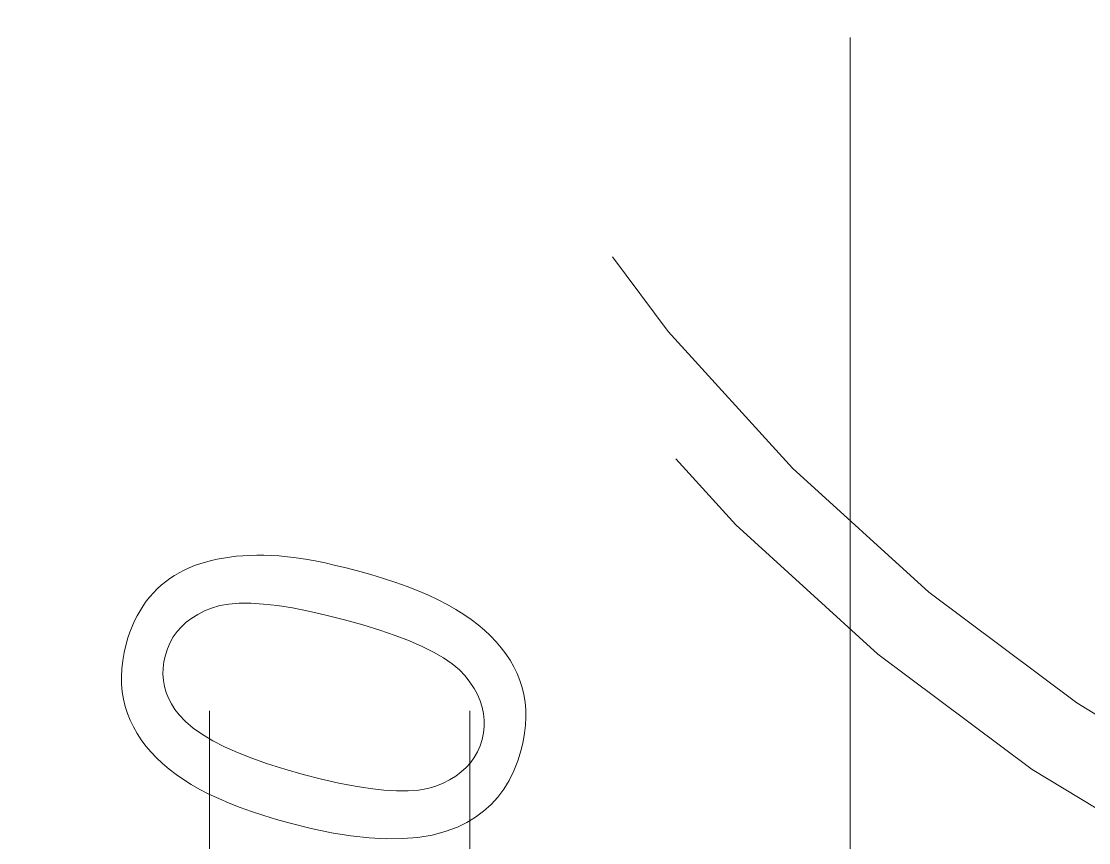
# Model space of a CAD drawing. Extents: x 23 to 587, y 4 to 413.
# Drawn here: x 217.751 to 219.084, y 310.73 to 311.755 of the extents above; entities that cross this region are included whole.
import ezdxf

# ---------------------------------------------------------------- set-up
doc = ezdxf.new("R2010")
doc.units = 0
doc.linetypes.add('DASHED', pattern=[15, 12, -3])
doc.layers.get('0').update_dxf_attribs({"lineweight": 13})

# ---------------------------------------------------------------- blocks, each defined once
blk = doc.blocks.new('BLOCK398')
at = {"color": 7, "linetype": 'DASHED', "lineweight": 13}
for p, q in [((227.14, -107.3), (227.14, -79.8)), ((225.54, -81.9809), (225.54, -103.9809)), ((226.19, -81.9809), (226.19, -103.9809)), ((227.14, -81.9809), (227.14, -103.9809))]:
    blk.add_line(p, q, dxfattribs=at)
at = {"color": 7, "linetype": 'DASHED', "lineweight": 13, "ltscale": 0.000374498}
blk.add_line((225.5302, -96.6094), (225.5447, -96.6056), dxfattribs=at)
at = {"color": 7, "linetype": 'DASHED', "lineweight": 13, "ltscale": 0.000381525}
blk.add_line((225.5447, -96.6056), (225.5596, -96.6023), dxfattribs=at)
at = {"color": 7, "linetype": 'DASHED', "lineweight": 13, "ltscale": 0.000389701}
blk.add_line((225.5596, -96.6023), (225.5749, -96.5994), dxfattribs=at)
at = {"color": 7, "linetype": 'DASHED', "lineweight": 13, "ltscale": 0.00039872}
blk.add_line((225.5749, -96.5994), (225.5907, -96.597), dxfattribs=at)
at = {"color": 7, "linetype": 'DASHED', "lineweight": 13, "ltscale": 0.000407109}
blk.add_line((225.5907, -96.597), (225.6068, -96.5951), dxfattribs=at)
at = {"color": 7, "linetype": 'DASHED', "lineweight": 13, "ltscale": 0.000416922}
blk.add_line((225.6068, -96.5951), (225.6234, -96.5937), dxfattribs=at)
at = {"color": 7, "linetype": 'DASHED', "lineweight": 13, "ltscale": 0.000426562}
blk.add_line((225.6234, -96.5937), (225.6405, -96.5927), dxfattribs=at)
at = {"color": 7, "linetype": 'DASHED', "lineweight": 13, "ltscale": 0.000436996}
blk.add_line((225.6405, -96.5927), (225.658, -96.5922), dxfattribs=at)
at = {"color": 7, "linetype": 'DASHED', "lineweight": 13, "ltscale": 0.000446961}
blk.add_line((225.658, -96.5922), (225.6758, -96.5921), dxfattribs=at)
at = {"color": 7, "linetype": 'DASHED', "lineweight": 13, "ltscale": 0.00046596}
blk.add_line((225.6758, -96.5921), (225.6945, -96.5927), dxfattribs=at)
at = {"color": 7, "linetype": 'DASHED', "lineweight": 13, "ltscale": 0.000493406}
blk.add_line((225.6945, -96.5927), (225.7142, -96.594), dxfattribs=at)
at = {"color": 7, "linetype": 'DASHED', "lineweight": 13, "ltscale": 0.00052152}
blk.add_line((225.7142, -96.594), (225.7349, -96.5961), dxfattribs=at)
at = {"color": 7, "linetype": 'DASHED', "lineweight": 13, "ltscale": 0.000550024}
blk.add_line((225.7349, -96.5961), (225.7567, -96.5989), dxfattribs=at)
at = {"color": 7, "linetype": 'DASHED', "lineweight": 13, "ltscale": 0.000578933}
blk.add_line((225.7567, -96.5989), (225.7796, -96.6025), dxfattribs=at)
at = {"color": 7, "linetype": 'DASHED', "lineweight": 13, "ltscale": 0.000608238}
blk.add_line((225.7796, -96.6025), (225.8036, -96.6068), dxfattribs=at)
at = {"color": 7, "linetype": 'DASHED', "lineweight": 13, "ltscale": 0.00063791}
blk.add_line((225.8036, -96.6068), (225.8286, -96.6118), dxfattribs=at)
at = {"color": 7, "linetype": 'DASHED', "lineweight": 13, "ltscale": 0.000346393}
blk.add_line((225.4643, -96.636), (225.4766, -96.6296), dxfattribs=at)
at = {"color": 7, "linetype": 'DASHED', "lineweight": 13, "ltscale": 0.000350511}
blk.add_line((225.4766, -96.6296), (225.4893, -96.6237), dxfattribs=at)
at = {"color": 7, "linetype": 'DASHED', "lineweight": 13, "ltscale": 0.000355201}
blk.add_line((225.4893, -96.6237), (225.5025, -96.6184), dxfattribs=at)
at = {"color": 7, "linetype": 'DASHED', "lineweight": 13, "ltscale": 0.00036125}
blk.add_line((225.5025, -96.6184), (225.5161, -96.6136), dxfattribs=at)
at = {"color": 7, "linetype": 'DASHED', "lineweight": 13, "ltscale": 0.000366585}
blk.add_line((225.5161, -96.6136), (225.5302, -96.6094), dxfattribs=at)
at = {"color": 7, "linetype": 'DASHED', "lineweight": 13, "ltscale": 0.000667797}
blk.add_line((225.8286, -96.6118), (225.8546, -96.6177), dxfattribs=at)
at = {"color": 7, "linetype": 'DASHED', "lineweight": 13, "ltscale": 0.000697902}
blk.add_line((225.8546, -96.6177), (225.8818, -96.6242), dxfattribs=at)
at = {"color": 7, "linetype": 'DASHED', "lineweight": 13, "ltscale": 0.000728245}
blk.add_line((225.8818, -96.6242), (225.91, -96.6316), dxfattribs=at)
at = {"color": 7, "linetype": 'DASHED', "lineweight": 13, "ltscale": 0.000862949}
blk.add_line((225.91, -96.6316), (225.9432, -96.6408), dxfattribs=at)
at = {"color": 7, "linetype": 'DASHED', "lineweight": 13, "ltscale": 0.000340216}
blk.add_line((225.4196, -96.6673), (225.4301, -96.6586), dxfattribs=at)
at = {"color": 7, "linetype": 'DASHED', "lineweight": 13, "ltscale": 0.000341011}
blk.add_line((225.4301, -96.6586), (225.4411, -96.6505), dxfattribs=at)
at = {"color": 7, "linetype": 'DASHED', "lineweight": 13, "ltscale": 0.000341583}
blk.add_line((225.4411, -96.6505), (225.4525, -96.643), dxfattribs=at)
at = {"color": 7, "linetype": 'DASHED', "lineweight": 13, "ltscale": 0.000343919}
blk.add_line((225.4525, -96.643), (225.4643, -96.636), dxfattribs=at)
at = {"color": 7, "linetype": 'DASHED', "lineweight": 13, "ltscale": 0.00082973}
blk.add_line((225.9432, -96.6408), (225.975, -96.6505), dxfattribs=at)
at = {"color": 7, "linetype": 'DASHED', "lineweight": 13, "ltscale": 0.000796274}
blk.add_line((225.975, -96.6505), (226.0052, -96.6604), dxfattribs=at)
at = {"color": 7, "linetype": 'DASHED', "lineweight": 13, "ltscale": 0.000763655}
blk.add_line((226.0052, -96.6604), (226.034, -96.6708), dxfattribs=at)
at = {"color": 7, "linetype": 'DASHED', "lineweight": 13, "ltscale": 0.000344444}
blk.add_line((225.3908, -96.6966), (225.3999, -96.6863), dxfattribs=at)
at = {"color": 7, "linetype": 'DASHED', "lineweight": 13, "ltscale": 0.000343032}
blk.add_line((225.3999, -96.6863), (225.4095, -96.6765), dxfattribs=at)
at = {"color": 7, "linetype": 'DASHED', "lineweight": 13, "ltscale": 0.000341162}
blk.add_line((225.4095, -96.6765), (225.4196, -96.6673), dxfattribs=at)
at = {"color": 7, "linetype": 'DASHED', "lineweight": 13, "ltscale": 0.000732015}
blk.add_line((226.034, -96.6708), (226.0612, -96.6814), dxfattribs=at)
at = {"color": 7, "linetype": 'DASHED', "lineweight": 13, "ltscale": 0.000700213}
blk.add_line((226.0612, -96.6814), (226.087, -96.6925), dxfattribs=at)
at = {"color": 7, "linetype": 'DASHED', "lineweight": 13, "ltscale": 0.000349897}
blk.add_line((225.3741, -96.7189), (225.3822, -96.7075), dxfattribs=at)
at = {"color": 7, "linetype": 'DASHED', "lineweight": 13, "ltscale": 0.000347382}
blk.add_line((225.3822, -96.7075), (225.3908, -96.6966), dxfattribs=at)
at = {"color": 7, "linetype": 'DASHED', "lineweight": 13, "ltscale": 0.000584073}
blk.add_line((225.5886, -96.7143), (225.5656, -96.7183), dxfattribs=at)
at = {"color": 7, "linetype": 'DASHED', "lineweight": 13, "ltscale": 0.000650191}
blk.add_line((225.6145, -96.7123), (225.5886, -96.7143), dxfattribs=at)
at = {"color": 7, "linetype": 'DASHED', "lineweight": 13, "ltscale": 0.000720471}
for p, q in [((225.6433, -96.7122), (225.6145, -96.7123)), ((226.1246, -96.8489), (226.0996, -96.8345)), ((226.0074, -97.1806), (226.0362, -97.1806))]:
    blk.add_line(p, q, dxfattribs=at)
at = {"color": 7, "linetype": 'DASHED', "lineweight": 13, "ltscale": 0.000794947}
blk.add_line((225.6751, -96.7142), (225.6433, -96.7122), dxfattribs=at)
at = {"color": 7, "linetype": 'DASHED', "lineweight": 13, "ltscale": 0.000871456}
blk.add_line((225.7097, -96.7181), (225.6751, -96.7142), dxfattribs=at)
at = {"color": 7, "linetype": 'DASHED', "lineweight": 13, "ltscale": 0.00066993}
blk.add_line((226.087, -96.6925), (226.1112, -96.7038), dxfattribs=at)
at = {"color": 7, "linetype": 'DASHED', "lineweight": 13, "ltscale": 0.000639803}
blk.add_line((226.1112, -96.7038), (226.134, -96.7155), dxfattribs=at)
at = {"color": 7, "linetype": 'DASHED', "lineweight": 13, "ltscale": 0.000359073}
blk.add_line((225.3595, -96.7434), (225.3665, -96.7309), dxfattribs=at)
at = {"color": 7, "linetype": 'DASHED', "lineweight": 13, "ltscale": 0.000353991}
blk.add_line((225.3665, -96.7309), (225.3741, -96.7189), dxfattribs=at)
at = {"color": 7, "linetype": 'DASHED', "lineweight": 13, "ltscale": 0.00044418}
blk.add_line((225.511, -96.74), (225.4959, -96.7493), dxfattribs=at)
at = {"color": 7, "linetype": 'DASHED', "lineweight": 13, "ltscale": 0.000463316}
blk.add_line((225.5275, -96.7316), (225.511, -96.74), dxfattribs=at)
at = {"color": 7, "linetype": 'DASHED', "lineweight": 13, "ltscale": 0.000485416}
blk.add_line((225.5454, -96.7242), (225.5275, -96.7316), dxfattribs=at)
at = {"color": 7, "linetype": 'DASHED', "lineweight": 13, "ltscale": 0.000524626}
blk.add_line((225.5656, -96.7183), (225.5454, -96.7242), dxfattribs=at)
at = {"color": 7, "linetype": 'DASHED', "lineweight": 13, "ltscale": 0.000949881}
blk.add_line((225.7473, -96.724), (225.7097, -96.7181), dxfattribs=at)
at = {"color": 7, "linetype": 'DASHED', "lineweight": 13, "ltscale": 0.00103}
blk.add_line((225.7877, -96.7318), (225.7473, -96.724), dxfattribs=at)
at = {"color": 7, "linetype": 'DASHED', "lineweight": 13, "ltscale": 0.001111}
blk.add_line((225.831, -96.7417), (225.7877, -96.7318), dxfattribs=at)
at = {"color": 7, "linetype": 'DASHED', "lineweight": 13, "ltscale": 0.001193}
for p, q in [((225.8773, -96.7535), (225.831, -96.7417)), ((225.7279, -97.1266), (225.7738, -97.1396))]:
    blk.add_line(p, q, dxfattribs=at)
at = {"color": 7, "linetype": 'DASHED', "lineweight": 13, "ltscale": 0.000611225}
blk.add_line((226.134, -96.7155), (226.1553, -96.7276), dxfattribs=at)
at = {"color": 7, "linetype": 'DASHED', "lineweight": 13, "ltscale": 0.000583167}
blk.add_line((226.1553, -96.7276), (226.175, -96.74), dxfattribs=at)
at = {"color": 7, "linetype": 'DASHED', "lineweight": 13, "ltscale": 0.000561443}
blk.add_line((226.175, -96.74), (226.1935, -96.7528), dxfattribs=at)
at = {"color": 7, "linetype": 'DASHED', "lineweight": 13, "ltscale": 0.00037209}
blk.add_line((225.3469, -96.7701), (225.3529, -96.7565), dxfattribs=at)
at = {"color": 7, "linetype": 'DASHED', "lineweight": 13, "ltscale": 0.00036593}
blk.add_line((225.3529, -96.7565), (225.3595, -96.7434), dxfattribs=at)
at = {"color": 7, "linetype": 'DASHED', "lineweight": 13, "ltscale": 0.000416533}
blk.add_line((225.4822, -96.7597), (225.4699, -96.771), dxfattribs=at)
at = {"color": 7, "linetype": 'DASHED', "lineweight": 13, "ltscale": 0.000428636}
blk.add_line((225.4959, -96.7493), (225.4822, -96.7597), dxfattribs=at)
at = {"color": 7, "linetype": 'DASHED', "lineweight": 13, "ltscale": 0.001187}
blk.add_line((225.923, -96.7663), (225.8773, -96.7535), dxfattribs=at)
at = {"color": 7, "linetype": 'DASHED', "lineweight": 13, "ltscale": 0.001106}
blk.add_line((225.9653, -96.7794), (225.923, -96.7663), dxfattribs=at)
at = {"color": 7, "linetype": 'DASHED', "lineweight": 13, "ltscale": 0.000544984}
blk.add_line((226.1935, -96.7528), (226.2108, -96.766), dxfattribs=at)
at = {"color": 7, "linetype": 'DASHED', "lineweight": 13, "ltscale": 0.000529677}
blk.add_line((226.2108, -96.766), (226.227, -96.7797), dxfattribs=at)
at = {"color": 7, "linetype": 'DASHED', "lineweight": 13, "ltscale": 0.000388342}
blk.add_line((225.3365, -96.799), (225.3414, -96.7843), dxfattribs=at)
at = {"color": 7, "linetype": 'DASHED', "lineweight": 13, "ltscale": 0.00037981}
blk.add_line((225.3414, -96.7843), (225.3469, -96.7701), dxfattribs=at)
at = {"color": 7, "linetype": 'DASHED', "lineweight": 13, "ltscale": 0.000405691}
blk.add_line((225.4591, -96.7832), (225.4496, -96.7964), dxfattribs=at)
at = {"color": 7, "linetype": 'DASHED', "lineweight": 13, "ltscale": 0.000409279}
blk.add_line((225.4699, -96.771), (225.4591, -96.7832), dxfattribs=at)
at = {"color": 7, "linetype": 'DASHED', "lineweight": 13, "ltscale": 0.001026}
blk.add_line((226.004, -96.7928), (225.9653, -96.7794), dxfattribs=at)
at = {"color": 7, "linetype": 'DASHED', "lineweight": 13, "ltscale": 0.000946848}
blk.add_line((226.0394, -96.8064), (226.004, -96.7928), dxfattribs=at)
at = {"color": 7, "linetype": 'DASHED', "lineweight": 13, "ltscale": 0.000515758}
blk.add_line((226.227, -96.7797), (226.242, -96.7938), dxfattribs=at)
at = {"color": 7, "linetype": 'DASHED', "lineweight": 13, "ltscale": 0.000502888}
blk.add_line((226.242, -96.7938), (226.2559, -96.8084), dxfattribs=at)
at = {"color": 7, "linetype": 'DASHED', "lineweight": 13, "ltscale": 0.000536546}
blk.add_line((225.3271, -96.8351), (225.3321, -96.8143), dxfattribs=at)
at = {"color": 7, "linetype": 'DASHED', "lineweight": 13, "ltscale": 0.000397581}
blk.add_line((225.3321, -96.8143), (225.3365, -96.799), dxfattribs=at)
at = {"color": 7, "linetype": 'DASHED', "lineweight": 13, "ltscale": 0.000413398}
blk.add_line((225.4416, -96.8106), (225.435, -96.8258), dxfattribs=at)
at = {"color": 7, "linetype": 'DASHED', "lineweight": 13, "ltscale": 0.000407293}
blk.add_line((225.4496, -96.7964), (225.4416, -96.8106), dxfattribs=at)
at = {"color": 7, "linetype": 'DASHED', "lineweight": 13, "ltscale": 0.000869181}
blk.add_line((226.0712, -96.8203), (226.0394, -96.8064), dxfattribs=at)
at = {"color": 7, "linetype": 'DASHED', "lineweight": 13, "ltscale": 0.000793845}
blk.add_line((226.0996, -96.8345), (226.0712, -96.8203), dxfattribs=at)
at = {"color": 7, "linetype": 'DASHED', "lineweight": 13, "ltscale": 0.000492338}
blk.add_line((226.2559, -96.8084), (226.2687, -96.8234), dxfattribs=at)
at = {"color": 7, "linetype": 'DASHED', "lineweight": 13, "ltscale": 0.000519911}
blk.add_line((225.3234, -96.8556), (225.3271, -96.8351), dxfattribs=at)
at = {"color": 7, "linetype": 'DASHED', "lineweight": 13, "ltscale": 0.000414663}
blk.add_line((225.4299, -96.8419), (225.4263, -96.8581), dxfattribs=at)
at = {"color": 7, "linetype": 'DASHED', "lineweight": 13, "ltscale": 0.000423159}
blk.add_line((225.435, -96.8258), (225.4299, -96.8419), dxfattribs=at)
at = {"color": 7, "linetype": 'DASHED', "lineweight": 13, "ltscale": 0.000483501}
blk.add_line((226.2687, -96.8234), (226.2803, -96.8388), dxfattribs=at)
at = {"color": 7, "linetype": 'DASHED', "lineweight": 13, "ltscale": 0.000475645}
blk.add_line((226.2803, -96.8388), (226.2909, -96.8547), dxfattribs=at)
at = {"color": 7, "linetype": 'DASHED', "lineweight": 13, "ltscale": 0.000504323}
blk.add_line((225.3211, -96.8757), (225.3234, -96.8556), dxfattribs=at)
at = {"color": 7, "linetype": 'DASHED', "lineweight": 13, "ltscale": 0.000390383}
blk.add_line((225.4242, -96.874), (225.4238, -96.8896), dxfattribs=at)
at = {"color": 7, "linetype": 'DASHED', "lineweight": 13, "ltscale": 0.000401071}
blk.add_line((225.4263, -96.8581), (225.4242, -96.874), dxfattribs=at)
at = {"color": 7, "linetype": 'DASHED', "lineweight": 13, "ltscale": 0.000650898}
blk.add_line((226.1461, -96.8637), (226.1246, -96.8489), dxfattribs=at)
at = {"color": 7, "linetype": 'DASHED', "lineweight": 13, "ltscale": 0.000585798}
blk.add_line((226.1641, -96.8786), (226.1461, -96.8637), dxfattribs=at)
at = {"color": 7, "linetype": 'DASHED', "lineweight": 13, "ltscale": 0.00046989}
blk.add_line((226.2909, -96.8547), (226.3002, -96.8709), dxfattribs=at)
at = {"color": 7, "linetype": 'DASHED', "lineweight": 13, "ltscale": 0.000466574}
blk.add_line((226.3002, -96.8709), (226.3085, -96.8877), dxfattribs=at)
at = {"color": 7, "linetype": 'DASHED', "lineweight": 13, "ltscale": 0.000491479}
blk.add_line((225.3201, -96.8953), (225.3211, -96.8757), dxfattribs=at)
at = {"color": 7, "linetype": 'DASHED', "lineweight": 13, "ltscale": 0.0004808}
blk.add_line((225.3204, -96.9145), (225.3201, -96.8953), dxfattribs=at)
at = {"color": 7, "linetype": 'DASHED', "lineweight": 13, "ltscale": 0.000384224}
blk.add_line((225.4238, -96.8896), (225.4249, -96.9049), dxfattribs=at)
at = {"color": 7, "linetype": 'DASHED', "lineweight": 13, "ltscale": 0.00052691}
blk.add_line((226.1786, -96.8939), (226.1641, -96.8786), dxfattribs=at)
at = {"color": 7, "linetype": 'DASHED', "lineweight": 13, "ltscale": 0.000487686}
blk.add_line((226.1906, -96.9093), (226.1786, -96.8939), dxfattribs=at)
at = {"color": 7, "linetype": 'DASHED', "lineweight": 13, "ltscale": 0.000463406}
blk.add_line((226.3085, -96.8877), (226.3155, -96.9049), dxfattribs=at)
at = {"color": 7, "linetype": 'DASHED', "lineweight": 13, "ltscale": 0.000471727}
blk.add_line((225.322, -96.9333), (225.3204, -96.9145), dxfattribs=at)
at = {"color": 7, "linetype": 'DASHED', "lineweight": 13, "ltscale": 0.000381964}
blk.add_line((225.4249, -96.9049), (225.4275, -96.92), dxfattribs=at)
at = {"color": 7, "linetype": 'DASHED', "lineweight": 13, "ltscale": 0.000383231}
blk.add_line((225.4275, -96.92), (225.4317, -96.9347), dxfattribs=at)
at = {"color": 7, "linetype": 'DASHED', "lineweight": 13, "ltscale": 0.000464798}
blk.add_line((226.2009, -96.9248), (226.1906, -96.9093), dxfattribs=at)
at = {"color": 7, "linetype": 'DASHED', "lineweight": 13, "ltscale": 0.000444912}
blk.add_line((226.2094, -96.9404), (226.2009, -96.9248), dxfattribs=at)
at = {"color": 7, "linetype": 'DASHED', "lineweight": 13, "ltscale": 0.000462403}
blk.add_line((226.3155, -96.9049), (226.3212, -96.9225), dxfattribs=at)
at = {"color": 7, "linetype": 'DASHED', "lineweight": 13, "ltscale": 0.000463613}
blk.add_line((226.3212, -96.9225), (226.3255, -96.9405), dxfattribs=at)
at = {"color": 7, "linetype": 'DASHED', "lineweight": 13, "ltscale": 0.000465798}
blk.add_line((225.325, -96.9517), (225.322, -96.9333), dxfattribs=at)
at = {"color": 7, "linetype": 'DASHED', "lineweight": 13, "ltscale": 0.000461556}
for p, q in [((225.3293, -96.9697), (225.325, -96.9517)), ((225.3349, -96.9873), (225.3293, -96.9697))]:
    blk.add_line(p, q, dxfattribs=at)
at = {"color": 7, "linetype": 'DASHED', "lineweight": 13, "ltscale": 0.000389486}
blk.add_line((225.4317, -96.9347), (225.4375, -96.9492), dxfattribs=at)
at = {"color": 7, "linetype": 'DASHED', "lineweight": 13, "ltscale": 0.00039913}
blk.add_line((225.4375, -96.9492), (225.4448, -96.9634), dxfattribs=at)
at = {"color": 7, "linetype": 'DASHED', "lineweight": 13, "ltscale": 0.000428249}
blk.add_line((226.2162, -96.9561), (226.2094, -96.9404), dxfattribs=at)
at = {"color": 7, "linetype": 'DASHED', "lineweight": 13, "ltscale": 0.000466967}
blk.add_line((226.3255, -96.9405), (226.3285, -96.9589), dxfattribs=at)
at = {"color": 7, "linetype": 'DASHED', "lineweight": 13, "ltscale": 0.00041204}
blk.add_line((225.4448, -96.9634), (225.4537, -96.9773), dxfattribs=at)
at = {"color": 7, "linetype": 'DASHED', "lineweight": 13, "ltscale": 0.000428815}
blk.add_line((225.4537, -96.9773), (225.4641, -96.9909), dxfattribs=at)
at = {"color": 7, "linetype": 'DASHED', "lineweight": 13, "ltscale": 0.00041501}
blk.add_line((226.2213, -96.9719), (226.2162, -96.9561), dxfattribs=at)
at = {"color": 7, "linetype": 'DASHED', "lineweight": 13, "ltscale": 0.000406526}
blk.add_line((226.2246, -96.9878), (226.2213, -96.9719), dxfattribs=at)
at = {"color": 7, "linetype": 'DASHED', "lineweight": 13, "ltscale": 0.000473425}
blk.add_line((226.3285, -96.9589), (226.3301, -96.9778), dxfattribs=at)
at = {"color": 7, "linetype": 'DASHED', "lineweight": 13, "ltscale": 0.000482472}
blk.add_line((226.3301, -96.9778), (226.3305, -96.9971), dxfattribs=at)
at = {"color": 7, "linetype": 'DASHED', "lineweight": 13, "ltscale": 0.000461888}
blk.add_line((225.3419, -97.0044), (225.3349, -96.9873), dxfattribs=at)
at = {"color": 7, "linetype": 'DASHED', "lineweight": 13, "ltscale": 0.000465587}
blk.add_line((225.35, -97.0211), (225.3419, -97.0044), dxfattribs=at)
at = {"color": 7, "linetype": 'DASHED', "lineweight": 13, "ltscale": 0.000579963}
blk.add_line((225.4641, -96.9909), (225.4801, -97.0077), dxfattribs=at)
at = {"color": 7, "linetype": 'DASHED', "lineweight": 13, "ltscale": 0.000633775}
blk.add_line((225.4801, -97.0077), (225.4995, -97.024), dxfattribs=at)
at = {"color": 7, "linetype": 'DASHED', "lineweight": 13, "ltscale": 0.000401842}
blk.add_line((226.2263, -97.0038), (226.2246, -96.9878), dxfattribs=at)
at = {"color": 7, "linetype": 'DASHED', "lineweight": 13, "ltscale": 0.000403054}
blk.add_line((226.2262, -97.02), (226.2263, -97.0038), dxfattribs=at)
at = {"color": 7, "linetype": 'DASHED', "lineweight": 13, "ltscale": 0.00049389}
blk.add_line((226.3305, -96.9971), (226.3295, -97.0168), dxfattribs=at)
at = {"color": 7, "linetype": 'DASHED', "lineweight": 13, "ltscale": 0.000469365}
blk.add_line((225.3594, -97.0374), (225.35, -97.0211), dxfattribs=at)
at = {"color": 7, "linetype": 'DASHED', "lineweight": 13, "ltscale": 0.000692329}
blk.add_line((225.4995, -97.024), (225.5222, -97.0399), dxfattribs=at)
at = {"color": 7, "linetype": 'DASHED', "lineweight": 13, "ltscale": 0.000406715}
blk.add_line((226.2244, -97.0361), (226.2262, -97.02), dxfattribs=at)
at = {"color": 7, "linetype": 'DASHED', "lineweight": 13, "ltscale": 0.000507395}
blk.add_line((226.3295, -97.0168), (226.3271, -97.037), dxfattribs=at)
at = {"color": 7, "linetype": 'DASHED', "lineweight": 13, "ltscale": 0.000475282}
blk.add_line((225.3698, -97.0533), (225.3594, -97.0374), dxfattribs=at)
at = {"color": 7, "linetype": 'DASHED', "lineweight": 13, "ltscale": 0.000482575}
blk.add_line((225.3814, -97.0687), (225.3698, -97.0533), dxfattribs=at)
at = {"color": 7, "linetype": 'DASHED', "lineweight": 13, "ltscale": 0.000756645}
blk.add_line((225.5222, -97.0399), (225.5482, -97.0554), dxfattribs=at)
at = {"color": 7, "linetype": 'DASHED', "lineweight": 13, "ltscale": 0.00082424}
blk.add_line((225.5482, -97.0554), (225.5775, -97.0705), dxfattribs=at)
at = {"color": 7, "linetype": 'DASHED', "lineweight": 13, "ltscale": 0.000416292}
blk.add_line((226.2158, -97.0683), (226.2209, -97.0524), dxfattribs=at)
at = {"color": 7, "linetype": 'DASHED', "lineweight": 13, "ltscale": 0.000417066}
blk.add_line((226.2209, -97.0524), (226.2244, -97.0361), dxfattribs=at)
at = {"color": 7, "linetype": 'DASHED', "lineweight": 13, "ltscale": 0.000539605}
blk.add_line((226.3234, -97.0576), (226.3184, -97.0786), dxfattribs=at)
at = {"color": 7, "linetype": 'DASHED', "lineweight": 13, "ltscale": 0.00052295}
blk.add_line((226.3271, -97.037), (226.3234, -97.0576), dxfattribs=at)
at = {"color": 7, "linetype": 'DASHED', "lineweight": 13, "ltscale": 0.000491853}
blk.add_line((225.3941, -97.0837), (225.3814, -97.0687), dxfattribs=at)
at = {"color": 7, "linetype": 'DASHED', "lineweight": 13, "ltscale": 0.00050336}
blk.add_line((225.408, -97.0983), (225.3941, -97.0837), dxfattribs=at)
at = {"color": 7, "linetype": 'DASHED', "lineweight": 13, "ltscale": 0.000894156}
blk.add_line((225.5775, -97.0705), (225.6101, -97.0852), dxfattribs=at)
at = {"color": 7, "linetype": 'DASHED', "lineweight": 13, "ltscale": 0.000966616}
blk.add_line((225.6101, -97.0852), (225.6461, -97.0994), dxfattribs=at)
at = {"color": 7, "linetype": 'DASHED', "lineweight": 13, "ltscale": 0.000402209}
blk.add_line((226.2013, -97.0972), (226.2093, -97.0832), dxfattribs=at)
at = {"color": 7, "linetype": 'DASHED', "lineweight": 13, "ltscale": 0.000407425}
blk.add_line((226.2093, -97.0832), (226.2158, -97.0683), dxfattribs=at)
at = {"color": 7, "linetype": 'DASHED', "lineweight": 13, "ltscale": 0.000707726}
blk.add_line((226.3184, -97.0786), (226.3101, -97.1056), dxfattribs=at)
at = {"color": 7, "linetype": 'DASHED', "lineweight": 13, "ltscale": 0.00051543}
blk.add_line((225.423, -97.1124), (225.408, -97.0983), dxfattribs=at)
at = {"color": 7, "linetype": 'DASHED', "lineweight": 13, "ltscale": 0.000530001}
blk.add_line((225.4392, -97.1262), (225.423, -97.1124), dxfattribs=at)
at = {"color": 7, "linetype": 'DASHED', "lineweight": 13, "ltscale": 0.001041}
blk.add_line((225.6461, -97.0994), (225.6853, -97.1132), dxfattribs=at)
at = {"color": 7, "linetype": 'DASHED', "lineweight": 13, "ltscale": 0.001116}
blk.add_line((225.6853, -97.1132), (225.7279, -97.1266), dxfattribs=at)
at = {"color": 7, "linetype": 'DASHED', "lineweight": 13, "ltscale": 0.000406209}
blk.add_line((226.1811, -97.1224), (226.1919, -97.1103), dxfattribs=at)
at = {"color": 7, "linetype": 'DASHED', "lineweight": 13, "ltscale": 0.000402267}
blk.add_line((226.1919, -97.1103), (226.2013, -97.0972), dxfattribs=at)
at = {"color": 7, "linetype": 'DASHED', "lineweight": 13, "ltscale": 0.000681182}
blk.add_line((226.3101, -97.1056), (226.3001, -97.131), dxfattribs=at)
at = {"color": 7, "linetype": 'DASHED', "lineweight": 13, "ltscale": 0.000545187}
blk.add_line((225.4565, -97.1395), (225.4392, -97.1262), dxfattribs=at)
at = {"color": 7, "linetype": 'DASHED', "lineweight": 13, "ltscale": 0.000561376}
blk.add_line((225.4749, -97.1523), (225.4565, -97.1395), dxfattribs=at)
at = {"color": 7, "linetype": 'DASHED', "lineweight": 13, "ltscale": 0.00119}
blk.add_line((225.7738, -97.1396), (225.82, -97.1513), dxfattribs=at)
at = {"color": 7, "linetype": 'DASHED', "lineweight": 13, "ltscale": 0.000427536}
blk.add_line((226.1551, -97.1437), (226.1688, -97.1335), dxfattribs=at)
at = {"color": 7, "linetype": 'DASHED', "lineweight": 13, "ltscale": 0.00041459}
blk.add_line((226.1688, -97.1335), (226.1811, -97.1224), dxfattribs=at)
at = {"color": 7, "linetype": 'DASHED', "lineweight": 13, "ltscale": 0.000658352}
blk.add_line((226.3001, -97.131), (226.2884, -97.1546), dxfattribs=at)
at = {"color": 7, "linetype": 'DASHED', "lineweight": 13, "ltscale": 0.000584557}
blk.add_line((225.4946, -97.1648), (225.4749, -97.1523), dxfattribs=at)
at = {"color": 7, "linetype": 'DASHED', "lineweight": 13, "ltscale": 0.000612335}
blk.add_line((225.5159, -97.1769), (225.4946, -97.1648), dxfattribs=at)
at = {"color": 7, "linetype": 'DASHED', "lineweight": 13, "ltscale": 0.001108}
blk.add_line((225.82, -97.1513), (225.8632, -97.1611), dxfattribs=at)
at = {"color": 7, "linetype": 'DASHED', "lineweight": 13, "ltscale": 0.001028}
blk.add_line((225.8632, -97.1611), (225.9036, -97.1689), dxfattribs=at)
at = {"color": 7, "linetype": 'DASHED', "lineweight": 13, "ltscale": 0.000486471}
blk.add_line((226.1054, -97.1687), (226.1234, -97.1613), dxfattribs=at)
at = {"color": 7, "linetype": 'DASHED', "lineweight": 13, "ltscale": 0.000463658}
blk.add_line((226.1234, -97.1613), (226.1399, -97.153), dxfattribs=at)
at = {"color": 7, "linetype": 'DASHED', "lineweight": 13, "ltscale": 0.000444119}
blk.add_line((226.1399, -97.153), (226.1551, -97.1437), dxfattribs=at)
at = {"color": 7, "linetype": 'DASHED', "lineweight": 13, "ltscale": 0.000640436}
blk.add_line((226.2884, -97.1546), (226.275, -97.1764), dxfattribs=at)
at = {"color": 7, "linetype": 'DASHED', "lineweight": 13, "ltscale": 0.000641843}
blk.add_line((225.5387, -97.1887), (225.5159, -97.1769), dxfattribs=at)
at = {"color": 7, "linetype": 'DASHED', "lineweight": 13, "ltscale": 0.000672467}
blk.add_line((225.5631, -97.2001), (225.5387, -97.1887), dxfattribs=at)
at = {"color": 7, "linetype": 'DASHED', "lineweight": 13, "ltscale": 0.000948339}
blk.add_line((225.9036, -97.1689), (225.9411, -97.1748), dxfattribs=at)
at = {"color": 7, "linetype": 'DASHED', "lineweight": 13, "ltscale": 0.000870319}
blk.add_line((225.9411, -97.1748), (225.9756, -97.1787), dxfattribs=at)
at = {"color": 7, "linetype": 'DASHED', "lineweight": 13, "ltscale": 0.000794212}
blk.add_line((225.9756, -97.1787), (226.0074, -97.1806), dxfattribs=at)
at = {"color": 7, "linetype": 'DASHED', "lineweight": 13, "ltscale": 0.000650921}
blk.add_line((226.0362, -97.1806), (226.0621, -97.1786), dxfattribs=at)
at = {"color": 7, "linetype": 'DASHED', "lineweight": 13, "ltscale": 0.000584754}
blk.add_line((226.0621, -97.1786), (226.0852, -97.1746), dxfattribs=at)
at = {"color": 7, "linetype": 'DASHED', "lineweight": 13, "ltscale": 0.000525607}
blk.add_line((226.0852, -97.1746), (226.1054, -97.1687), dxfattribs=at)
at = {"color": 7, "linetype": 'DASHED', "lineweight": 13, "ltscale": 0.000628467}
blk.add_line((226.275, -97.1764), (226.26, -97.1965), dxfattribs=at)
at = {"color": 7, "linetype": 'DASHED', "lineweight": 13, "ltscale": 0.000703313}
blk.add_line((225.5889, -97.2112), (225.5631, -97.2001), dxfattribs=at)
at = {"color": 7, "linetype": 'DASHED', "lineweight": 13, "ltscale": 0.000735903}
blk.add_line((225.6163, -97.222), (225.5889, -97.2112), dxfattribs=at)
at = {"color": 7, "linetype": 'DASHED', "lineweight": 13, "ltscale": 0.000620494}
blk.add_line((226.2432, -97.2149), (226.2248, -97.2316), dxfattribs=at)
at = {"color": 7, "linetype": 'DASHED', "lineweight": 13, "ltscale": 0.000621714}
blk.add_line((226.26, -97.1965), (226.2432, -97.2149), dxfattribs=at)
at = {"color": 7, "linetype": 'DASHED', "lineweight": 13, "ltscale": 0.000768277}
blk.add_line((225.6453, -97.2324), (225.6163, -97.222), dxfattribs=at)
at = {"color": 7, "linetype": 'DASHED', "lineweight": 13, "ltscale": 0.000801216}
blk.add_line((225.6757, -97.2424), (225.6453, -97.2324), dxfattribs=at)
at = {"color": 7, "linetype": 'DASHED', "lineweight": 13, "ltscale": 0.000835502}
blk.add_line((225.7077, -97.2521), (225.6757, -97.2424), dxfattribs=at)
at = {"color": 7, "linetype": 'DASHED', "lineweight": 13, "ltscale": 0.000636463}
blk.add_line((226.2047, -97.2465), (226.1829, -97.2597), dxfattribs=at)
at = {"color": 7, "linetype": 'DASHED', "lineweight": 13, "ltscale": 0.000625881}
blk.add_line((226.2248, -97.2316), (226.2047, -97.2465), dxfattribs=at)
at = {"color": 7, "linetype": 'DASHED', "lineweight": 13, "ltscale": 0.000869398}
blk.add_line((225.7412, -97.2614), (225.7077, -97.2521), dxfattribs=at)
at = {"color": 7, "linetype": 'DASHED', "lineweight": 13, "ltscale": 0.00137}
blk.add_line((225.7943, -97.2747), (225.7412, -97.2614), dxfattribs=at)
at = {"color": 7, "linetype": 'DASHED', "lineweight": 13, "ltscale": 0.001293}
blk.add_line((225.845, -97.2852), (225.7943, -97.2747), dxfattribs=at)
at = {"color": 7, "linetype": 'DASHED', "lineweight": 13, "ltscale": 0.000813004}
blk.add_line((226.1595, -97.2711), (226.129, -97.2824), dxfattribs=at)
at = {"color": 7, "linetype": 'DASHED', "lineweight": 13, "ltscale": 0.000652469}
blk.add_line((226.1829, -97.2597), (226.1595, -97.2711), dxfattribs=at)
at = {"color": 7, "linetype": 'DASHED', "lineweight": 13, "ltscale": 0.001219}
blk.add_line((225.8931, -97.2929), (225.845, -97.2852), dxfattribs=at)
at = {"color": 7, "linetype": 'DASHED', "lineweight": 13, "ltscale": 0.001147}
blk.add_line((225.9387, -97.298), (225.8931, -97.2929), dxfattribs=at)
at = {"color": 7, "linetype": 'DASHED', "lineweight": 13, "ltscale": 0.001079}
blk.add_line((225.9818, -97.3003), (225.9387, -97.298), dxfattribs=at)
at = {"color": 7, "linetype": 'DASHED', "lineweight": 13, "ltscale": 0.001015}
blk.add_line((226.0224, -97.2999), (225.9818, -97.3003), dxfattribs=at)
at = {"color": 7, "linetype": 'DASHED', "lineweight": 13, "ltscale": 0.000954422}
blk.add_line((226.0604, -97.2968), (226.0224, -97.2999), dxfattribs=at)
at = {"color": 7, "linetype": 'DASHED', "lineweight": 13, "ltscale": 0.000900077}
blk.add_line((226.096, -97.291), (226.0604, -97.2968), dxfattribs=at)
at = {"color": 7, "linetype": 'DASHED', "lineweight": 13, "ltscale": 0.000852763}
blk.add_line((226.129, -97.2824), (226.096, -97.291), dxfattribs=at)
at = {"color": 7, "linetype": 'DASHED', "lineweight": 13}
for radius in [5, 4.8]:
    blk.add_circle((230.39, -92.9809), radius, dxfattribs=at)
for radius in [10.5, 8]:
    blk.add_arc((230.39, -92.9809), radius, 135, 315, dxfattribs=at)

msp = doc.modelspace()

# ---------------------------------------------------------------- block references
at = {"lineweight": 0, "xscale": 0.5, "yscale": 0.5, "zscale": 0.5}
msp.add_blockref('BLOCK398', (105.2159, 359.385), dxfattribs=at)

doc.saveas('drawing.dxf')
